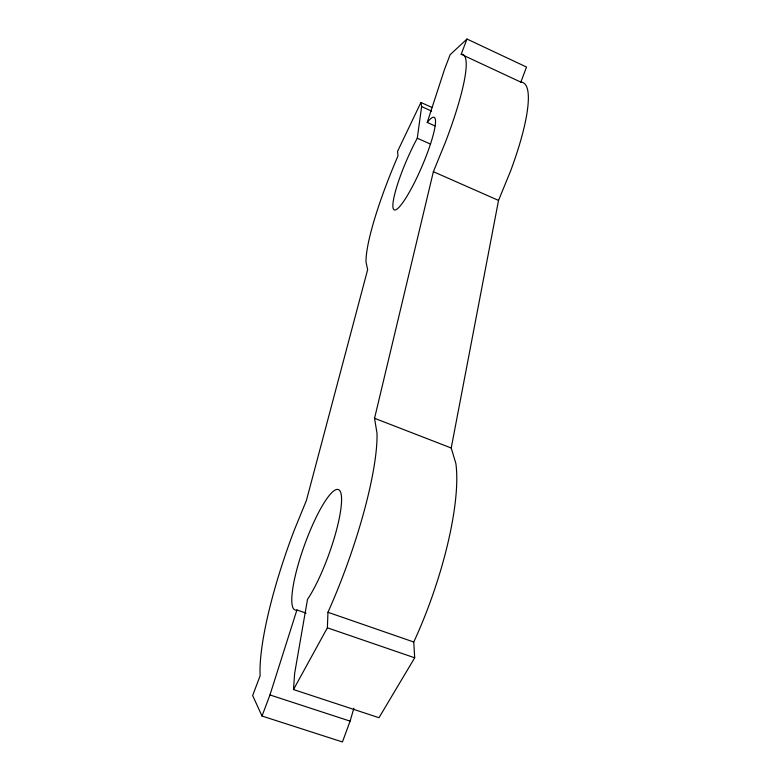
<?xml version="1.0" encoding="UTF-8"?>
<svg xmlns="http://www.w3.org/2000/svg" width="781" height="781" viewBox="0 0 781 781"><rect width="100%" height="100%" fill="white"/><g stroke="black" fill="none" stroke-linecap="round" stroke-linejoin="round"><path stroke-width="1.17" d="M293.49 689.555L327.376 627.807L327.952 612.284A150.157 30.781 -70.2 0 0 377.008 433.309L374.548 418.294L433.377 171.693L445.512 141.996A118.077 19.388 -66.6 0 0 461.171 54.279L466.989 39.05L526.511 67.039L520.859 82.132A116.681 25.177 -66.2 0 1 510.54 171.117L498.532 200.414L451.223 448.001L455.899 463.66A147.921 39.714 -70.9 0 1 413.764 642.011L414.691 657.797L378.99 717.71L293.49 689.555L294.642 673.407L307.499 599.378A63.974 13.043 -70.2 0 0 341.57 500.699A63.974 13.043 -70.2 0 0 309.042 533.257A63.974 13.043 -70.2 0 0 296.917 609.981L269.953 694.953L262.016 716.04L342.439 741.95L350.103 721.136L353.861 708.25M466.989 39.05L450.129 54.709L444.565 69.245L427.227 122.441A50.414 8.249 -66.7 0 1 425.586 157.596A50.414 8.249 -66.7 0 1 393.302 208.8A50.414 8.249 -66.7 0 1 417.279 138.217L421.623 106.577L420.93 102.467L431.873 107.427M420.93 102.467L397.578 151.309L397.998 155.897A118.077 19.388 -66.6 0 0 366.006 261.957L367.646 269.66L306.435 500.396L294.105 530.572A150.157 30.781 -70.2 0 0 260.141 675.741L252.654 695.529L262.016 716.04M269.953 694.953L350.103 721.136M296.917 609.981L306.064 613.134M327.376 627.807L414.691 657.797M327.952 612.284L413.764 642.011M374.548 418.294L451.223 448.001M433.377 171.693L498.532 200.414M417.279 138.217L430.565 144.143M427.227 122.441L434.939 125.917M421.623 106.577L431.581 111.078M461.171 54.279L520.859 82.132"/></g></svg>
